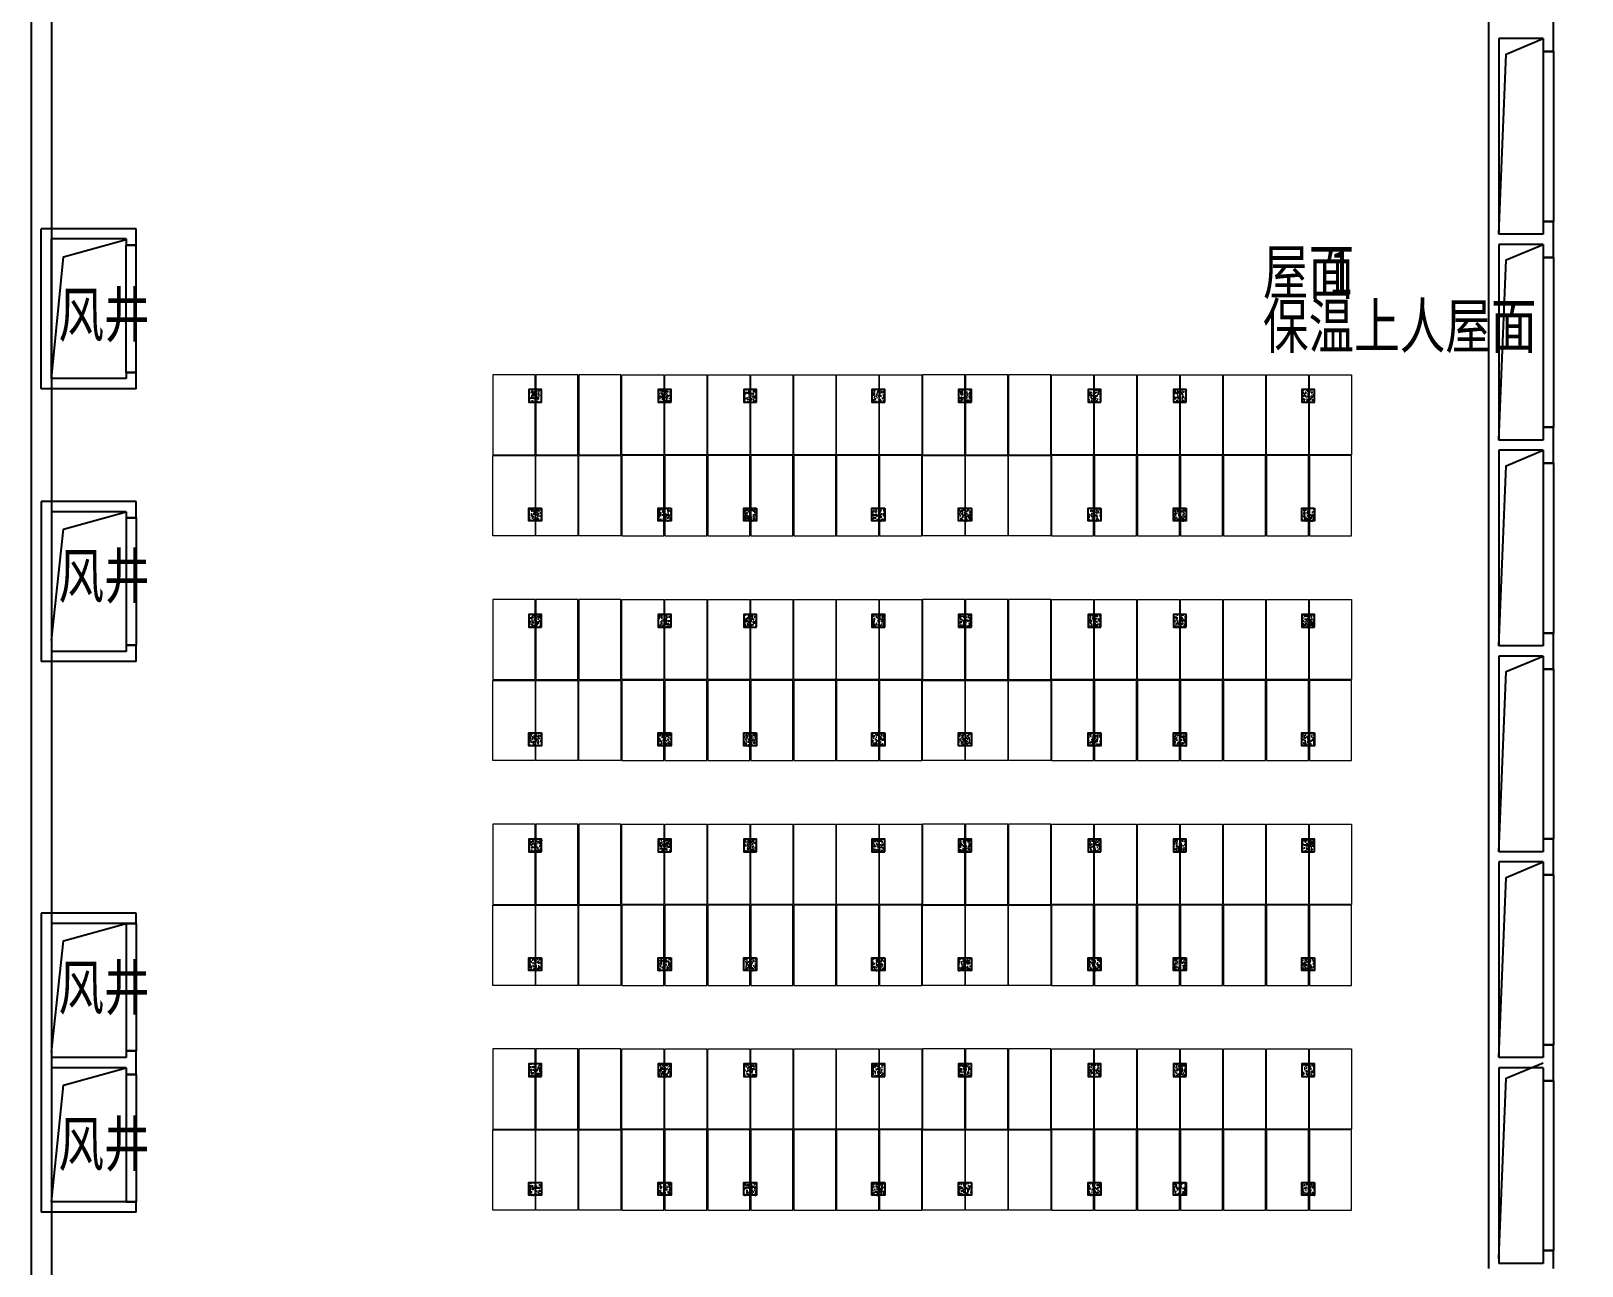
# Model space of a CAD drawing. Header units: millimetres. Extents: x -633009578 to 5705885, y -633235091 to 2571734.
# Drawn here: x 3286136 to 3322662, y 1733823 to 1762923 of the extents above; entities that cross this region are included whole.
import ezdxf

# ---------------------------------------------------------------- set-up
doc = ezdxf.new("R2010")
doc.units = ezdxf.units.MM
doc.header["$LTSCALE"] = 1000
doc.header["$MEASUREMENT"] = 0
doc.linetypes.add('DASH', pattern=[0.35, 0.25, -0.1])
doc.layers.get('0').update_dxf_attribs({"color": 9})
for name, color, linetype in [('3T_WOOD', 21, 'Continuous'), ('A-OTHER(其它)', 192, 'Continuous'), ('A-ROOF(屋顶)', 11, 'Continuous'), ('A-TEXT(房间)', 243, 'Continuous'), ('A-WALL(墙)', 255, 'Continuous'), ('A-WINDOW（窗）', 4, 'Continuous')]:
    doc.layers.add(name, color=color, linetype=linetype)
doc.styles.add('_TCH', font='simhei.ttf', dxfattribs={"width": 0.75, "bigfont": 'hztxt.shx'})

# ---------------------------------------------------------------- blocks, each defined once
blk = doc.blocks.new('3030')
h = blk.add_hatch()
h.set_pattern_fill('AR-CONC', color=256, scale=20, angle=180, style=0)
h.set_pattern_definition([(230, (0, 0), (-143.4520365201507, 12.5504269965191), [15, -165]), (175, (0, 0), (27.75026672259992, -150.4384267400024), [12, -132]), (280.4514, (-11.954336, 1.045868000000007), (-115.7018763428044, -137.8879084121907), [12.748038, -140.2284224]), (226.1842, (-2.266215559059192e-14, -40), (-213.4482097251289, 33.10380286580374), [22.5, -247.5]), (276.6356, (-17.78734900000002, -37.24133859999999), (-186.9325411097408, -194.8235741800882), [19.12205759999999, -210.3426]), (171.1841999999999, (-2.266215559059192e-14, -40), (-186.9323890267256, -194.8237201850648), [18, -198]), (201, (-20.00000000000002, -29.99999999999999), (-119.3814104236923, 80.52377813306784), [15, -165]), (145.9999999999999, (-20.00000000000002, -29.99999999999999), (-48.66306638431643, -145.0300090093706), [12, -132]), (251.4514, (-29.94844660000001, -23.28967879999998), (-168.044525716298, -64.50609934199038), [12.748038, -140.2284224]), (217.5, (0, 0), (-2.431971063458171, -66.5787707662623), [0, -130.4, 0, -134, 0, -132.5]), (187.5, (0, 0), (-52.61390748842976, -78.88234237647202), [0, -76.39999999999999, 0, -127.4, 0, -50.5]), (147.5, (44.6, -2.526830348350999e-14), (-106.7644872344818, 4.510974346876012), [0, -50, 0, -156, 0, -207]), (137.5, (64.6, -3.659938127880594e-14), (-116.6372338684773, -20.02099646646348), [0, -65, 0, -103.6, 0, -147])])
h.paths.add_polyline_path([(7589905.532891056, -2127883.896403329), (7589905.532891056, -2127584.046403329), (7590205.532891056, -2127584.046403329), (7590205.532891056, -2127883.896403329)])
blk.add_lwpolyline([(7589905.532891056, -2127883.896403329), (7589905.532891056, -2127584.046403329), (7590205.532891056, -2127584.046403329), (7590205.532891056, -2127883.896403329)], close=True)

msp = doc.modelspace()

# ---------------------------------------------------------------- linework, layer by layer
at = {"layer": '3T_WOOD', "color": 8, "lineweight": 0}
for points in [[(3297013.219101426, 1754824.652831797), (3297013.219101426, 1752935.652831797), (3298005.219101426, 1752935.652831797), (3298005.219101426, 1754824.652831797)], [(3298025.219101426, 1754824.652831797), (3298025.219101426, 1752935.652831797), (3299017.219101426, 1752935.652831797), (3299017.219101426, 1754824.652831797)], [(3299037.219101426, 1754824.652831797), (3299037.219101426, 1752935.652831797), (3300029.219101426, 1752935.652831797), (3300029.219101426, 1754824.652831797)], [(3301041.219101428, 1754824.652831797), (3301041.219101428, 1752935.652831797), (3300049.219101428, 1752935.652831797), (3300049.219101428, 1754824.652831797)], [(3302053.219101428, 1754824.652831797), (3302053.219101428, 1752935.652831797), (3301061.219101428, 1752935.652831797), (3301061.219101428, 1754824.652831797)], [(3303065.219101428, 1754824.652831797), (3303065.219101428, 1752935.652831797), (3302073.219101428, 1752935.652831797), (3302073.219101428, 1754824.652831797)], [(3304077.219101428, 1754824.652831797), (3304077.219101428, 1752935.652831797), (3303085.219101428, 1752935.652831797), (3303085.219101428, 1754824.652831797)], [(3305089.219101428, 1754824.652831797), (3305089.219101428, 1752935.652831797), (3304097.219101428, 1752935.652831797), (3304097.219101428, 1754824.652831797)], [(3306101.219101428, 1754824.652831797), (3306101.219101428, 1752935.652831797), (3305109.219101428, 1752935.652831797), (3305109.219101428, 1754824.652831797)], [(3307113.219101428, 1754824.652831797), (3307113.219101428, 1752935.652831797), (3306121.219101428, 1752935.652831797), (3306121.219101428, 1754824.652831797)], [(3307133.219101428, 1754824.652831797), (3307133.219101428, 1752935.652831797), (3308125.219101428, 1752935.652831797), (3308125.219101428, 1754824.652831797)], [(3308145.219101428, 1754824.652831797), (3308145.219101428, 1752935.652831797), (3309137.219101428, 1752935.652831797), (3309137.219101428, 1754824.652831797)], [(3309157.219101428, 1754824.652831797), (3309157.219101428, 1752935.652831797), (3310149.219101428, 1752935.652831797), (3310149.219101428, 1754824.652831797)], [(3311161.21910143, 1754824.652831797), (3311161.21910143, 1752935.652831797), (3310169.21910143, 1752935.652831797), (3310169.21910143, 1754824.652831797)], [(3312173.21910143, 1754824.652831797), (3312173.21910143, 1752935.652831797), (3311181.21910143, 1752935.652831797), (3311181.21910143, 1754824.652831797)], [(3313185.21910143, 1754824.652831797), (3313185.21910143, 1752935.652831797), (3312193.21910143, 1752935.652831797), (3312193.21910143, 1754824.652831797)], [(3314197.21910143, 1754824.652831797), (3314197.21910143, 1752935.652831797), (3313205.21910143, 1752935.652831797), (3313205.21910143, 1754824.652831797)], [(3315209.21910143, 1754824.652831797), (3315209.21910143, 1752935.652831797), (3314217.21910143, 1752935.652831797), (3314217.21910143, 1754824.652831797)], [(3316221.21910143, 1754824.652831797), (3316221.21910143, 1752935.652831797), (3315229.21910143, 1752935.652831797), (3315229.21910143, 1754824.652831797)], [(3317233.21910143, 1754824.652831797), (3317233.21910143, 1752935.652831797), (3316241.21910143, 1752935.652831797), (3316241.21910143, 1754824.652831797)], [(3297013.219101426, 1751028.652831797), (3297013.219101426, 1752917.652831797), (3298005.219101426, 1752917.652831797), (3298005.219101426, 1751028.652831797)], [(3298025.219101426, 1751028.652831797), (3298025.219101426, 1752917.652831797), (3299017.219101426, 1752917.652831797), (3299017.219101426, 1751028.652831797)], [(3299037.219101426, 1751028.652831797), (3299037.219101426, 1752917.652831797), (3300029.219101426, 1752917.652831797), (3300029.219101426, 1751028.652831797)], [(3301041.219101428, 1751028.652831797), (3301041.219101428, 1752917.652831797), (3300049.219101428, 1752917.652831797), (3300049.219101428, 1751028.652831797)], [(3302053.219101428, 1751028.652831797), (3302053.219101428, 1752917.652831797), (3301061.219101428, 1752917.652831797), (3301061.219101428, 1751028.652831797)], [(3303065.219101428, 1751028.652831797), (3303065.219101428, 1752917.652831797), (3302073.219101428, 1752917.652831797), (3302073.219101428, 1751028.652831797)], [(3304077.219101428, 1751028.652831797), (3304077.219101428, 1752917.652831797), (3303085.219101428, 1752917.652831797), (3303085.219101428, 1751028.652831797)], [(3305089.219101428, 1751028.652831797), (3305089.219101428, 1752917.652831797), (3304097.219101428, 1752917.652831797), (3304097.219101428, 1751028.652831797)], [(3306101.219101428, 1751028.652831797), (3306101.219101428, 1752917.652831797), (3305109.219101428, 1752917.652831797), (3305109.219101428, 1751028.652831797)], [(3307113.219101428, 1751028.652831797), (3307113.219101428, 1752917.652831797), (3306121.219101428, 1752917.652831797), (3306121.219101428, 1751028.652831797)], [(3307133.219101428, 1751028.652831797), (3307133.219101428, 1752917.652831797), (3308125.219101428, 1752917.652831797), (3308125.219101428, 1751028.652831797)], [(3308145.219101428, 1751028.652831797), (3308145.219101428, 1752917.652831797), (3309137.219101428, 1752917.652831797), (3309137.219101428, 1751028.652831797)], [(3309157.219101428, 1751028.652831797), (3309157.219101428, 1752917.652831797), (3310149.219101428, 1752917.652831797), (3310149.219101428, 1751028.652831797)], [(3311161.21910143, 1751028.652831797), (3311161.21910143, 1752917.652831797), (3310169.21910143, 1752917.652831797), (3310169.21910143, 1751028.652831797)], [(3312173.21910143, 1751028.652831797), (3312173.21910143, 1752917.652831797), (3311181.21910143, 1752917.652831797), (3311181.21910143, 1751028.652831797)], [(3313185.21910143, 1751028.652831797), (3313185.21910143, 1752917.652831797), (3312193.21910143, 1752917.652831797), (3312193.21910143, 1751028.652831797)], [(3314197.21910143, 1751028.652831797), (3314197.21910143, 1752917.652831797), (3313205.21910143, 1752917.652831797), (3313205.21910143, 1751028.652831797)], [(3315209.21910143, 1751028.652831797), (3315209.21910143, 1752917.652831797), (3314217.21910143, 1752917.652831797), (3314217.21910143, 1751028.652831797)], [(3316221.21910143, 1751028.652831797), (3316221.21910143, 1752917.652831797), (3315229.21910143, 1752917.652831797), (3315229.21910143, 1751028.652831797)], [(3317233.21910143, 1751028.652831797), (3317233.21910143, 1752917.652831797), (3316241.21910143, 1752917.652831797), (3316241.21910143, 1751028.652831797)], [(3297013.219101426, 1749528.652831797), (3297013.219101426, 1747639.652831797), (3298005.219101426, 1747639.652831797), (3298005.219101426, 1749528.652831797)], [(3298025.219101426, 1749528.652831797), (3298025.219101426, 1747639.652831797), (3299017.219101426, 1747639.652831797), (3299017.219101426, 1749528.652831797)], [(3299037.219101426, 1749528.652831797), (3299037.219101426, 1747639.652831797), (3300029.219101426, 1747639.652831797), (3300029.219101426, 1749528.652831797)], [(3301041.219101428, 1749528.652831797), (3301041.219101428, 1747639.652831797), (3300049.219101428, 1747639.652831797), (3300049.219101428, 1749528.652831797)], [(3302053.219101428, 1749528.652831797), (3302053.219101428, 1747639.652831797), (3301061.219101428, 1747639.652831797), (3301061.219101428, 1749528.652831797)], [(3303065.219101428, 1749528.652831797), (3303065.219101428, 1747639.652831797), (3302073.219101428, 1747639.652831797), (3302073.219101428, 1749528.652831797)], [(3304077.219101428, 1749528.652831797), (3304077.219101428, 1747639.652831797), (3303085.219101428, 1747639.652831797), (3303085.219101428, 1749528.652831797)], [(3305089.219101428, 1749528.652831797), (3305089.219101428, 1747639.652831797), (3304097.219101428, 1747639.652831797), (3304097.219101428, 1749528.652831797)], [(3306101.219101428, 1749528.652831797), (3306101.219101428, 1747639.652831797), (3305109.219101428, 1747639.652831797), (3305109.219101428, 1749528.652831797)], [(3307113.219101428, 1749528.652831797), (3307113.219101428, 1747639.652831797), (3306121.219101428, 1747639.652831797), (3306121.219101428, 1749528.652831797)], [(3307133.219101428, 1749528.652831797), (3307133.219101428, 1747639.652831797), (3308125.219101428, 1747639.652831797), (3308125.219101428, 1749528.652831797)], [(3308145.219101428, 1749528.652831797), (3308145.219101428, 1747639.652831797), (3309137.219101428, 1747639.652831797), (3309137.219101428, 1749528.652831797)], [(3309157.219101428, 1749528.652831797), (3309157.219101428, 1747639.652831797), (3310149.219101428, 1747639.652831797), (3310149.219101428, 1749528.652831797)], [(3311161.21910143, 1749528.652831797), (3311161.21910143, 1747639.652831797), (3310169.21910143, 1747639.652831797), (3310169.21910143, 1749528.652831797)], [(3312173.21910143, 1749528.652831797), (3312173.21910143, 1747639.652831797), (3311181.21910143, 1747639.652831797), (3311181.21910143, 1749528.652831797)], [(3313185.21910143, 1749528.652831797), (3313185.21910143, 1747639.652831797), (3312193.21910143, 1747639.652831797), (3312193.21910143, 1749528.652831797)], [(3314197.21910143, 1749528.652831797), (3314197.21910143, 1747639.652831797), (3313205.21910143, 1747639.652831797), (3313205.21910143, 1749528.652831797)], [(3315209.21910143, 1749528.652831797), (3315209.21910143, 1747639.652831797), (3314217.21910143, 1747639.652831797), (3314217.21910143, 1749528.652831797)], [(3316221.21910143, 1749528.652831797), (3316221.21910143, 1747639.652831797), (3315229.21910143, 1747639.652831797), (3315229.21910143, 1749528.652831797)], [(3317233.21910143, 1749528.652831797), (3317233.21910143, 1747639.652831797), (3316241.21910143, 1747639.652831797), (3316241.21910143, 1749528.652831797)], [(3297013.219101426, 1745732.652831797), (3297013.219101426, 1747621.652831797), (3298005.219101426, 1747621.652831797), (3298005.219101426, 1745732.652831797)], [(3298025.219101426, 1745732.652831797), (3298025.219101426, 1747621.652831797), (3299017.219101426, 1747621.652831797), (3299017.219101426, 1745732.652831797)], [(3299037.219101426, 1745732.652831797), (3299037.219101426, 1747621.652831797), (3300029.219101426, 1747621.652831797), (3300029.219101426, 1745732.652831797)], [(3301041.219101428, 1745732.652831797), (3301041.219101428, 1747621.652831797), (3300049.219101428, 1747621.652831797), (3300049.219101428, 1745732.652831797)], [(3302053.219101428, 1745732.652831797), (3302053.219101428, 1747621.652831797), (3301061.219101428, 1747621.652831797), (3301061.219101428, 1745732.652831797)], [(3303065.219101428, 1745732.652831797), (3303065.219101428, 1747621.652831797), (3302073.219101428, 1747621.652831797), (3302073.219101428, 1745732.652831797)], [(3304077.219101428, 1745732.652831797), (3304077.219101428, 1747621.652831797), (3303085.219101428, 1747621.652831797), (3303085.219101428, 1745732.652831797)], [(3305089.219101428, 1745732.652831797), (3305089.219101428, 1747621.652831797), (3304097.219101428, 1747621.652831797), (3304097.219101428, 1745732.652831797)], [(3306101.219101428, 1745732.652831797), (3306101.219101428, 1747621.652831797), (3305109.219101428, 1747621.652831797), (3305109.219101428, 1745732.652831797)], [(3307113.219101428, 1745732.652831797), (3307113.219101428, 1747621.652831797), (3306121.219101428, 1747621.652831797), (3306121.219101428, 1745732.652831797)], [(3307133.219101428, 1745732.652831797), (3307133.219101428, 1747621.652831797), (3308125.219101428, 1747621.652831797), (3308125.219101428, 1745732.652831797)], [(3308145.219101428, 1745732.652831797), (3308145.219101428, 1747621.652831797), (3309137.219101428, 1747621.652831797), (3309137.219101428, 1745732.652831797)], [(3309157.219101428, 1745732.652831797), (3309157.219101428, 1747621.652831797), (3310149.219101428, 1747621.652831797), (3310149.219101428, 1745732.652831797)], [(3311161.21910143, 1745732.652831797), (3311161.21910143, 1747621.652831797), (3310169.21910143, 1747621.652831797), (3310169.21910143, 1745732.652831797)], [(3312173.21910143, 1745732.652831797), (3312173.21910143, 1747621.652831797), (3311181.21910143, 1747621.652831797), (3311181.21910143, 1745732.652831797)], [(3313185.21910143, 1745732.652831797), (3313185.21910143, 1747621.652831797), (3312193.21910143, 1747621.652831797), (3312193.21910143, 1745732.652831797)], [(3314197.21910143, 1745732.652831797), (3314197.21910143, 1747621.652831797), (3313205.21910143, 1747621.652831797), (3313205.21910143, 1745732.652831797)], [(3315209.21910143, 1745732.652831797), (3315209.21910143, 1747621.652831797), (3314217.21910143, 1747621.652831797), (3314217.21910143, 1745732.652831797)], [(3316221.21910143, 1745732.652831797), (3316221.21910143, 1747621.652831797), (3315229.21910143, 1747621.652831797), (3315229.21910143, 1745732.652831797)], [(3317233.21910143, 1745732.652831797), (3317233.21910143, 1747621.652831797), (3316241.21910143, 1747621.652831797), (3316241.21910143, 1745732.652831797)], [(3297013.219101426, 1744232.652831797), (3297013.219101426, 1742343.652831797), (3298005.219101426, 1742343.652831797), (3298005.219101426, 1744232.652831797)], [(3298025.219101426, 1744232.652831797), (3298025.219101426, 1742343.652831797), (3299017.219101426, 1742343.652831797), (3299017.219101426, 1744232.652831797)], [(3299037.219101426, 1744232.652831797), (3299037.219101426, 1742343.652831797), (3300029.219101426, 1742343.652831797), (3300029.219101426, 1744232.652831797)], [(3301041.219101428, 1744232.652831797), (3301041.219101428, 1742343.652831797), (3300049.219101428, 1742343.652831797), (3300049.219101428, 1744232.652831797)], [(3302053.219101428, 1744232.652831797), (3302053.219101428, 1742343.652831797), (3301061.219101428, 1742343.652831797), (3301061.219101428, 1744232.652831797)], [(3303065.219101428, 1744232.652831797), (3303065.219101428, 1742343.652831797), (3302073.219101428, 1742343.652831797), (3302073.219101428, 1744232.652831797)], [(3304077.219101428, 1744232.652831797), (3304077.219101428, 1742343.652831797), (3303085.219101428, 1742343.652831797), (3303085.219101428, 1744232.652831797)], [(3305089.219101428, 1744232.652831797), (3305089.219101428, 1742343.652831797), (3304097.219101428, 1742343.652831797), (3304097.219101428, 1744232.652831797)], [(3306101.219101428, 1744232.652831797), (3306101.219101428, 1742343.652831797), (3305109.219101428, 1742343.652831797), (3305109.219101428, 1744232.652831797)], [(3307113.219101428, 1744232.652831797), (3307113.219101428, 1742343.652831797), (3306121.219101428, 1742343.652831797), (3306121.219101428, 1744232.652831797)], [(3307133.219101428, 1744232.652831797), (3307133.219101428, 1742343.652831797), (3308125.219101428, 1742343.652831797), (3308125.219101428, 1744232.652831797)], [(3308145.219101428, 1744232.652831797), (3308145.219101428, 1742343.652831797), (3309137.219101428, 1742343.652831797), (3309137.219101428, 1744232.652831797)], [(3309157.219101428, 1744232.652831797), (3309157.219101428, 1742343.652831797), (3310149.219101428, 1742343.652831797), (3310149.219101428, 1744232.652831797)], [(3311161.21910143, 1744232.652831797), (3311161.21910143, 1742343.652831797), (3310169.21910143, 1742343.652831797), (3310169.21910143, 1744232.652831797)], [(3312173.21910143, 1744232.652831797), (3312173.21910143, 1742343.652831797), (3311181.21910143, 1742343.652831797), (3311181.21910143, 1744232.652831797)], [(3313185.21910143, 1744232.652831797), (3313185.21910143, 1742343.652831797), (3312193.21910143, 1742343.652831797), (3312193.21910143, 1744232.652831797)], [(3314197.21910143, 1744232.652831797), (3314197.21910143, 1742343.652831797), (3313205.21910143, 1742343.652831797), (3313205.21910143, 1744232.652831797)], [(3315209.21910143, 1744232.652831797), (3315209.21910143, 1742343.652831797), (3314217.21910143, 1742343.652831797), (3314217.21910143, 1744232.652831797)], [(3316221.21910143, 1744232.652831797), (3316221.21910143, 1742343.652831797), (3315229.21910143, 1742343.652831797), (3315229.21910143, 1744232.652831797)], [(3317233.21910143, 1744232.652831797), (3317233.21910143, 1742343.652831797), (3316241.21910143, 1742343.652831797), (3316241.21910143, 1744232.652831797)], [(3297013.219101426, 1740436.652831797), (3297013.219101426, 1742325.652831797), (3298005.219101426, 1742325.652831797), (3298005.219101426, 1740436.652831797)], [(3298025.219101426, 1740436.652831797), (3298025.219101426, 1742325.652831797), (3299017.219101426, 1742325.652831797), (3299017.219101426, 1740436.652831797)], [(3299037.219101426, 1740436.652831797), (3299037.219101426, 1742325.652831797), (3300029.219101426, 1742325.652831797), (3300029.219101426, 1740436.652831797)], [(3301041.219101428, 1740436.652831797), (3301041.219101428, 1742325.652831797), (3300049.219101428, 1742325.652831797), (3300049.219101428, 1740436.652831797)], [(3302053.219101428, 1740436.652831797), (3302053.219101428, 1742325.652831797), (3301061.219101428, 1742325.652831797), (3301061.219101428, 1740436.652831797)], [(3303065.219101428, 1740436.652831797), (3303065.219101428, 1742325.652831797), (3302073.219101428, 1742325.652831797), (3302073.219101428, 1740436.652831797)], [(3304077.219101428, 1740436.652831797), (3304077.219101428, 1742325.652831797), (3303085.219101428, 1742325.652831797), (3303085.219101428, 1740436.652831797)], [(3305089.219101428, 1740436.652831797), (3305089.219101428, 1742325.652831797), (3304097.219101428, 1742325.652831797), (3304097.219101428, 1740436.652831797)], [(3306101.219101428, 1740436.652831797), (3306101.219101428, 1742325.652831797), (3305109.219101428, 1742325.652831797), (3305109.219101428, 1740436.652831797)], [(3307113.219101428, 1740436.652831797), (3307113.219101428, 1742325.652831797), (3306121.219101428, 1742325.652831797), (3306121.219101428, 1740436.652831797)], [(3307133.219101428, 1740436.652831797), (3307133.219101428, 1742325.652831797), (3308125.219101428, 1742325.652831797), (3308125.219101428, 1740436.652831797)], [(3308145.219101428, 1740436.652831797), (3308145.219101428, 1742325.652831797), (3309137.219101428, 1742325.652831797), (3309137.219101428, 1740436.652831797)], [(3309157.219101428, 1740436.652831797), (3309157.219101428, 1742325.652831797), (3310149.219101428, 1742325.652831797), (3310149.219101428, 1740436.652831797)], [(3311161.21910143, 1740436.652831797), (3311161.21910143, 1742325.652831797), (3310169.21910143, 1742325.652831797), (3310169.21910143, 1740436.652831797)], [(3312173.21910143, 1740436.652831797), (3312173.21910143, 1742325.652831797), (3311181.21910143, 1742325.652831797), (3311181.21910143, 1740436.652831797)], [(3313185.21910143, 1740436.652831797), (3313185.21910143, 1742325.652831797), (3312193.21910143, 1742325.652831797), (3312193.21910143, 1740436.652831797)], [(3314197.21910143, 1740436.652831797), (3314197.21910143, 1742325.652831797), (3313205.21910143, 1742325.652831797), (3313205.21910143, 1740436.652831797)], [(3315209.21910143, 1740436.652831797), (3315209.21910143, 1742325.652831797), (3314217.21910143, 1742325.652831797), (3314217.21910143, 1740436.652831797)], [(3316221.21910143, 1740436.652831797), (3316221.21910143, 1742325.652831797), (3315229.21910143, 1742325.652831797), (3315229.21910143, 1740436.652831797)], [(3317233.21910143, 1740436.652831797), (3317233.21910143, 1742325.652831797), (3316241.21910143, 1742325.652831797), (3316241.21910143, 1740436.652831797)], [(3297013.219101426, 1738936.652831797), (3297013.219101426, 1737047.652831797), (3298005.219101426, 1737047.652831797), (3298005.219101426, 1738936.652831797)], [(3298025.219101426, 1738936.652831797), (3298025.219101426, 1737047.652831797), (3299017.219101426, 1737047.652831797), (3299017.219101426, 1738936.652831797)], [(3299037.219101426, 1738936.652831797), (3299037.219101426, 1737047.652831797), (3300029.219101426, 1737047.652831797), (3300029.219101426, 1738936.652831797)], [(3301041.219101428, 1738936.652831797), (3301041.219101428, 1737047.652831797), (3300049.219101428, 1737047.652831797), (3300049.219101428, 1738936.652831797)], [(3302053.219101428, 1738936.652831797), (3302053.219101428, 1737047.652831797), (3301061.219101428, 1737047.652831797), (3301061.219101428, 1738936.652831797)], [(3303065.219101428, 1738936.652831797), (3303065.219101428, 1737047.652831797), (3302073.219101428, 1737047.652831797), (3302073.219101428, 1738936.652831797)], [(3304077.219101428, 1738936.652831797), (3304077.219101428, 1737047.652831797), (3303085.219101428, 1737047.652831797), (3303085.219101428, 1738936.652831797)], [(3305089.219101428, 1738936.652831797), (3305089.219101428, 1737047.652831797), (3304097.219101428, 1737047.652831797), (3304097.219101428, 1738936.652831797)], [(3306101.219101428, 1738936.652831797), (3306101.219101428, 1737047.652831797), (3305109.219101428, 1737047.652831797), (3305109.219101428, 1738936.652831797)], [(3307113.219101428, 1738936.652831797), (3307113.219101428, 1737047.652831797), (3306121.219101428, 1737047.652831797), (3306121.219101428, 1738936.652831797)], [(3307133.219101428, 1738936.652831797), (3307133.219101428, 1737047.652831797), (3308125.219101428, 1737047.652831797), (3308125.219101428, 1738936.652831797)], [(3308145.219101428, 1738936.652831797), (3308145.219101428, 1737047.652831797), (3309137.219101428, 1737047.652831797), (3309137.219101428, 1738936.652831797)], [(3309157.219101428, 1738936.652831797), (3309157.219101428, 1737047.652831797), (3310149.219101428, 1737047.652831797), (3310149.219101428, 1738936.652831797)], [(3311161.21910143, 1738936.652831797), (3311161.21910143, 1737047.652831797), (3310169.21910143, 1737047.652831797), (3310169.21910143, 1738936.652831797)], [(3312173.21910143, 1738936.652831797), (3312173.21910143, 1737047.652831797), (3311181.21910143, 1737047.652831797), (3311181.21910143, 1738936.652831797)], [(3313185.21910143, 1738936.652831797), (3313185.21910143, 1737047.652831797), (3312193.21910143, 1737047.652831797), (3312193.21910143, 1738936.652831797)], [(3314197.21910143, 1738936.652831797), (3314197.21910143, 1737047.652831797), (3313205.21910143, 1737047.652831797), (3313205.21910143, 1738936.652831797)], [(3315209.21910143, 1738936.652831797), (3315209.21910143, 1737047.652831797), (3314217.21910143, 1737047.652831797), (3314217.21910143, 1738936.652831797)], [(3316221.21910143, 1738936.652831797), (3316221.21910143, 1737047.652831797), (3315229.21910143, 1737047.652831797), (3315229.21910143, 1738936.652831797)], [(3317233.21910143, 1738936.652831797), (3317233.21910143, 1737047.652831797), (3316241.21910143, 1737047.652831797), (3316241.21910143, 1738936.652831797)], [(3297013.219101426, 1735140.652831797), (3297013.219101426, 1737029.652831797), (3298005.219101426, 1737029.652831797), (3298005.219101426, 1735140.652831797)], [(3298025.219101426, 1735140.652831797), (3298025.219101426, 1737029.652831797), (3299017.219101426, 1737029.652831797), (3299017.219101426, 1735140.652831797)], [(3299037.219101426, 1735140.652831797), (3299037.219101426, 1737029.652831797), (3300029.219101426, 1737029.652831797), (3300029.219101426, 1735140.652831797)], [(3301041.219101428, 1735140.652831797), (3301041.219101428, 1737029.652831797), (3300049.219101428, 1737029.652831797), (3300049.219101428, 1735140.652831797)], [(3302053.219101428, 1735140.652831797), (3302053.219101428, 1737029.652831797), (3301061.219101428, 1737029.652831797), (3301061.219101428, 1735140.652831797)], [(3303065.219101428, 1735140.652831797), (3303065.219101428, 1737029.652831797), (3302073.219101428, 1737029.652831797), (3302073.219101428, 1735140.652831797)], [(3304077.219101428, 1735140.652831797), (3304077.219101428, 1737029.652831797), (3303085.219101428, 1737029.652831797), (3303085.219101428, 1735140.652831797)], [(3305089.219101428, 1735140.652831797), (3305089.219101428, 1737029.652831797), (3304097.219101428, 1737029.652831797), (3304097.219101428, 1735140.652831797)], [(3306101.219101428, 1735140.652831797), (3306101.219101428, 1737029.652831797), (3305109.219101428, 1737029.652831797), (3305109.219101428, 1735140.652831797)], [(3307113.219101428, 1735140.652831797), (3307113.219101428, 1737029.652831797), (3306121.219101428, 1737029.652831797), (3306121.219101428, 1735140.652831797)], [(3307133.219101428, 1735140.652831797), (3307133.219101428, 1737029.652831797), (3308125.219101428, 1737029.652831797), (3308125.219101428, 1735140.652831797)], [(3308145.219101428, 1735140.652831797), (3308145.219101428, 1737029.652831797), (3309137.219101428, 1737029.652831797), (3309137.219101428, 1735140.652831797)], [(3309157.219101428, 1735140.652831797), (3309157.219101428, 1737029.652831797), (3310149.219101428, 1737029.652831797), (3310149.219101428, 1735140.652831797)], [(3311161.21910143, 1735140.652831797), (3311161.21910143, 1737029.652831797), (3310169.21910143, 1737029.652831797), (3310169.21910143, 1735140.652831797)], [(3312173.21910143, 1735140.652831797), (3312173.21910143, 1737029.652831797), (3311181.21910143, 1737029.652831797), (3311181.21910143, 1735140.652831797)], [(3313185.21910143, 1735140.652831797), (3313185.21910143, 1737029.652831797), (3312193.21910143, 1737029.652831797), (3312193.21910143, 1735140.652831797)], [(3314197.21910143, 1735140.652831797), (3314197.21910143, 1737029.652831797), (3313205.21910143, 1737029.652831797), (3313205.21910143, 1735140.652831797)], [(3315209.21910143, 1735140.652831797), (3315209.21910143, 1737029.652831797), (3314217.21910143, 1737029.652831797), (3314217.21910143, 1735140.652831797)], [(3316221.21910143, 1735140.652831797), (3316221.21910143, 1737029.652831797), (3315229.21910143, 1737029.652831797), (3315229.21910143, 1735140.652831797)], [(3317233.21910143, 1735140.652831797), (3317233.21910143, 1737029.652831797), (3316241.21910143, 1737029.652831797), (3316241.21910143, 1735140.652831797)]]:
    msp.add_lwpolyline(points, close=True, dxfattribs=at)
at = {"layer": 'A-OTHER(其它)'}
for points in [[(3320701.003927635, 1758133.499999907), (3320877.956314872, 1762378.407468374), (3321751.003927585, 1762743.499999908)], [(3286615.998421444, 1754733.499999623), (3286901.928721741, 1757603.651795939), (3288375.998421529, 1758013.499999892)], [(3320701.003927655, 1753283.499999907), (3320877.956314892, 1757528.407468374), (3321751.003927604, 1757893.499999908)], [(3320701.003927656, 1748433.499999907), (3320877.956314893, 1752678.407468374), (3321751.003927606, 1753043.499999908)], [(3286615.998421444, 1748563.499999924), (3286901.928721741, 1751183.65179595), (3288375.998421529, 1751593.499999903)], [(3320701.00392759, 1743583.499999907), (3320877.956314827, 1747828.407468374), (3321751.00392754, 1748193.499999908)], [(3320701.003927661, 1738733.499999907), (3320877.956314898, 1742978.407468374), (3321751.003927611, 1743343.499999908)], [(3286616.003927588, 1738863.499999924), (3286901.934227885, 1741483.65179595), (3288376.003927673, 1741893.499999903)], [(3286616.003927596, 1735333.499999799), (3286901.934227427, 1738083.651795981), (3288376.003927216, 1738493.499999933)], [(3320701.003927653, 1734003.499999938), (3320877.95631489, 1738248.407468405), (3321751.003927602, 1738613.499999938)]]:
    msp.add_lwpolyline(points, dxfattribs=at)
at = {"layer": 'A-ROOF(屋顶)'}
for points in [[(3286135.998966263, 1777163.499999938), (3286135.99860634, 1738613.499999938)], [(3286615.998966263, 1764193.499999937), (3286615.998966263, 1738613.499999938)], [(3286135.998433022, 1738613.499999938), (3286135.998421478, 1718813.499999938), (3353175.999055799, 1718813.499999938)], [(3286616.003135218, 1738613.499999938), (3286616.004839021, 1718813.499999938)]]:
    msp.add_lwpolyline(points, dxfattribs=at)
at = {"layer": 'A-WALL(墙)'}
for p, q in [((3320461.003927622, 1767713.499999938), (3320461.003927622, 1762863.499999938)), ((3321991.003927622, 1762863.499999938), (3321991.003927635, 1763288.500000004)), ((3320461.003927622, 1762863.499999938), (3320461.003927622, 1758013.499999938)), ((3320701.003927635, 1762743.499999907), (3320701.003927635, 1758133.499999907)), ((3321751.00392759, 1762743.499999908), (3320701.003927635, 1762743.499999907)), ((3321751.00392759, 1762743.499999908), (3321751.003927599, 1762438.500000004)), ((3321991.003927641, 1762438.500000004), (3321991.003927622, 1762863.499999938)), ((3321751.003927599, 1762438.500000004), (3321991.003927641, 1762438.500000004)), ((3321991.003927641, 1758438.500000004), (3321751.003927599, 1758438.500000004)), ((3321751.003927599, 1758438.500000004), (3321751.00392759, 1758133.499999908)), ((3321991.003927622, 1758013.499999938), (3321991.003927641, 1758438.500000004)), ((3286375.99842146, 1754493.499999808), (3286375.99842146, 1758263.499999874)), ((3288615.998421516, 1758263.499999873), (3286375.99842146, 1758263.499999874)), ((3286615.998421529, 1754733.499999927), (3286615.998421529, 1758023.499999876)), ((3288375.998421519, 1758023.499999876), (3286615.998421529, 1758023.499999876)), ((3288375.998421519, 1758023.499999876), (3288375.998421457, 1757878.500000004)), ((3288615.998421474, 1757878.500000004), (3288615.998421516, 1758263.499999873)), ((3320461.003927622, 1758013.499999938), (3320461.003927622, 1753163.499999938)), ((3321751.00392759, 1758133.499999908), (3320701.003927635, 1758133.499999907)), ((3321991.003927594, 1757588.500000004), (3321991.003927622, 1758013.499999938)), ((3288375.998421457, 1757878.500000004), (3288615.998421474, 1757878.500000004)), ((3320701.00392765, 1757893.499999907), (3320701.00392765, 1753283.499999907)), ((3321751.003927644, 1757893.499999908), (3320701.00392765, 1757893.499999907)), ((3321751.003927644, 1757893.499999908), (3321751.00392765, 1757588.500000004)), ((3321751.00392765, 1757588.500000004), (3321991.003927594, 1757588.500000004)), ((3288375.998421519, 1754733.499999927), (3286615.998421529, 1754733.499999927)), ((3288615.998421474, 1754878.49999975), (3288375.998421457, 1754878.49999975)), ((3288375.998421457, 1754878.49999975), (3288375.998421519, 1754733.499999927)), ((3288615.998421515, 1754493.499999808), (3288615.998421474, 1754878.49999975)), ((3288615.998421515, 1754493.499999808), (3286375.99842146, 1754493.499999808)), ((3321751.003927644, 1753283.499999908), (3320701.00392765, 1753283.499999907)), ((3321991.003927594, 1753588.500000004), (3321751.003927651, 1753588.500000004)), ((3321751.003927651, 1753588.500000004), (3321751.003927644, 1753283.499999908)), ((3321991.003927622, 1753163.499999938), (3321991.003927594, 1753588.500000004)), ((3320461.003927622, 1753163.499999938), (3320461.003927622, 1748313.499999938)), ((3320701.003927635, 1753043.499999907), (3320701.003927635, 1748433.499999907)), ((3321751.00392759, 1753043.499999908), (3320701.003927635, 1753043.499999907)), ((3321751.00392759, 1753043.499999908), (3321751.003927599, 1752738.49999975)), ((3321991.003927641, 1752738.49999975), (3321991.003927622, 1753163.499999938)), ((3321751.003927599, 1752738.49999975), (3321991.003927641, 1752738.49999975)), ((3286375.998421457, 1751833.499999842), (3286375.998421457, 1748063.499999846)), ((3288615.998421512, 1751833.499999842), (3286375.998421457, 1751833.499999842)), ((3288615.998421494, 1751448.49999975), (3288615.998421512, 1751833.499999842)), ((3286615.998421457, 1751593.499999967), (3286615.998421457, 1748303.499999844)), ((3288375.998421515, 1751593.499999967), (3286615.998421457, 1751593.499999967)), ((3288375.998421515, 1751593.499999967), (3288375.998421509, 1751448.49999975)), ((3288375.998421509, 1751448.49999975), (3288615.998421494, 1751448.49999975)), ((3321991.003927641, 1748738.500000004), (3321751.003927599, 1748738.500000004)), ((3321751.003927599, 1748738.500000004), (3321751.00392759, 1748433.499999908)), ((3321991.003927622, 1748313.499999938), (3321991.003927641, 1748738.500000004)), ((3288375.998421515, 1748303.499999844), (3286615.998421457, 1748303.499999844)), ((3288615.998421495, 1748448.500000004), (3288375.998421509, 1748448.500000004)), ((3288375.998421509, 1748448.500000004), (3288375.998421515, 1748303.499999844)), ((3288615.998421513, 1748063.499999846), (3288615.998421495, 1748448.500000004)), ((3320461.003927622, 1748313.499999938), (3320461.003927622, 1743463.499999938)), ((3321751.00392759, 1748433.499999908), (3320701.003927635, 1748433.499999907)), ((3320701.00392759, 1748193.499999907), (3320701.00392759, 1743583.499999907)), ((3321751.003927641, 1748193.499999908), (3320701.00392759, 1748193.499999907)), ((3321751.003927641, 1748193.499999908), (3321751.003927652, 1747888.500000004)), ((3321991.00392759, 1747888.500000004), (3321991.003927622, 1748313.499999938)), ((3288615.998421513, 1748063.499999846), (3286375.998421457, 1748063.499999846)), ((3321751.003927652, 1747888.500000004), (3321991.00392759, 1747888.500000004)), ((3321991.00392759, 1743888.500000004), (3321751.003927652, 1743888.500000004)), ((3321751.003927652, 1743888.500000004), (3321751.003927641, 1743583.499999908)), ((3321991.003927622, 1743463.499999938), (3321991.00392759, 1743888.500000004)), ((3320461.003927622, 1743463.499999938), (3320461.003927622, 1738613.499999938)), ((3321751.003927641, 1743583.499999908), (3320701.00392759, 1743583.499999907)), ((3321991.00392764, 1743038.49999975), (3321991.003927622, 1743463.499999938)), ((3320701.00392764, 1743343.499999907), (3320701.00392764, 1738733.499999907)), ((3321751.00392764, 1743343.499999908), (3320701.00392764, 1743343.499999907)), ((3321751.00392764, 1743343.499999908), (3321751.003927651, 1743038.49999975)), ((3321751.003927651, 1743038.49999975), (3321991.00392764, 1743038.49999975)), ((3286376.003927675, 1742133.499999966), (3286376.003927622, 1738613.499999896)), ((3288616.003927645, 1742133.499999966), (3286376.003927675, 1742133.499999966)), ((3288616.003927637, 1741893.500000004), (3288616.003927645, 1742133.499999966)), ((3286616.003927606, 1741893.499999969), (3286616.003927606, 1738733.499999933)), ((3288376.003927643, 1741893.499999969), (3286616.003927606, 1741893.499999969)), ((3288376.003927643, 1741893.499999969), (3288616.003927637, 1741893.500000004)), ((3321991.00392764, 1739038.500000004), (3321751.003927651, 1739038.500000004)), ((3321751.003927651, 1739038.500000004), (3321751.00392764, 1738733.499999908)), ((3321991.003927622, 1738613.499999938), (3321991.00392764, 1739038.500000004)), ((3288376.003927643, 1738733.499999933), (3286616.003927606, 1738733.499999933)), ((3288616.003927639, 1738893.49999975), (3288376.003927641, 1738893.49999975)), ((3288376.003927641, 1738893.49999975), (3288376.003927643, 1738733.499999933)), ((3288616.003927648, 1738613.499999918), (3288616.003927639, 1738893.49999975)), ((3321751.00392764, 1738733.499999908), (3320701.00392764, 1738733.499999907)), ((3286376.003927622, 1738613.499999896), (3286376.003927567, 1735093.499999937)), ((3286616.003927638, 1738493.499999936), (3286616.003927639, 1735333.499999811)), ((3288376.003927685, 1738493.499999936), (3286616.003927638, 1738493.499999936)), ((3288376.003927685, 1738493.499999936), (3288376.003927683, 1738333.500000004)), ((3288376.003927683, 1738333.500000004), (3288616.003927681, 1738333.500000004)), ((3288616.003927681, 1738333.500000004), (3288616.003927648, 1738613.499999918)), ((3320461.003927622, 1738613.499999938), (3320461.003927622, 1733763.499999938)), ((3320701.003927641, 1738493.499999907), (3320701.003927641, 1733883.499999907)), ((3321751.00392759, 1738493.499999908), (3320701.003927641, 1738493.499999907)), ((3321751.00392759, 1738493.499999908), (3321751.003927599, 1738188.49999975)), ((3321991.003927641, 1738188.49999975), (3321991.003927622, 1738613.499999938)), ((3321751.003927599, 1738188.49999975), (3321991.003927641, 1738188.49999975)), ((3288616.003927612, 1735093.499999937), (3286376.003927567, 1735093.499999937)), ((3288376.003927685, 1735333.499999811), (3286616.003927639, 1735333.499999811)), ((3288616.00392765, 1735333.500000004), (3288376.003927683, 1735333.500000004)), ((3288616.003927612, 1735093.499999937), (3288616.00392765, 1735333.500000004)), ((3321991.003927641, 1734188.500000004), (3321751.003927599, 1734188.500000004)), ((3321751.003927599, 1734188.500000004), (3321751.00392759, 1733883.499999908)), ((3321991.003927622, 1733763.499999938), (3321991.003927641, 1734188.500000004)), ((3321751.00392759, 1733883.499999908), (3320701.003927641, 1733883.499999907))]:
    msp.add_line(p, q, dxfattribs=at)
at = {"layer": 'A-WINDOW（窗）', "linetype": 'DASH'}
for p, q in [((3321991.003927622, 1762438.499999938), (3321751.003927622, 1762438.499999938)), ((3321751.003927622, 1758438.499999938), (3321991.003927622, 1758438.499999938)), ((3288615.998421504, 1757878.499999901), (3288375.998421504, 1757878.499999901)), ((3321991.003927622, 1757588.499999938), (3321751.003927622, 1757588.499999938)), ((3288375.998421504, 1754878.499999901), (3288615.998421504, 1754878.499999901)), ((3321751.003927622, 1753588.499999938), (3321991.003927622, 1753588.499999938)), ((3321991.003927622, 1752738.499999938), (3321751.003927622, 1752738.499999938)), ((3288615.998421503, 1751448.499999906), (3288375.998421503, 1751448.499999906)), ((3321751.003927622, 1748738.499999938), (3321991.003927622, 1748738.499999938)), ((3288375.998421503, 1748448.499999906), (3288615.998421503, 1748448.499999906)), ((3321991.003927622, 1747888.499999908), (3321751.003927622, 1747888.499999908)), ((3321751.003927622, 1743888.499999908), (3321991.003927622, 1743888.499999908)), ((3321991.003927622, 1743038.499999908), (3321751.003927622, 1743038.499999908)), ((3288616.003927647, 1741893.499999841), (3288376.003927647, 1741893.499999841)), ((3321751.003927622, 1739038.499999908), (3321991.003927622, 1739038.499999908)), ((3288376.003927647, 1738893.499999841), (3288616.003927647, 1738893.499999841)), ((3288616.003927648, 1738333.499999995), (3288376.003927648, 1738333.499999995)), ((3321991.003927622, 1738188.499999938), (3321751.003927622, 1738188.499999938)), ((3288376.003927648, 1735333.499999995), (3288616.003927648, 1735333.499999995)), ((3321751.003927622, 1734188.499999938), (3321991.003927622, 1734188.499999938))]:
    msp.add_line(p, q, dxfattribs=at)
at = {"layer": 'A-WINDOW（窗）'}
for p, q in [((3321751.003927622, 1762438.499999938), (3321751.003927622, 1758438.499999938)), ((3321991.003927622, 1762438.499999938), (3321991.003927622, 1758438.499999938)), ((3288375.998421504, 1754878.499999901), (3288375.998421504, 1757878.499999901)), ((3288615.998421504, 1754878.499999901), (3288615.998421504, 1757878.499999901)), ((3321751.003927622, 1757588.499999938), (3321751.003927622, 1753588.499999938)), ((3321991.003927622, 1757588.499999938), (3321991.003927622, 1753588.499999938)), ((3321751.003927622, 1752738.499999938), (3321751.003927622, 1748738.499999938)), ((3321991.003927622, 1752738.499999938), (3321991.003927622, 1748738.499999938)), ((3288375.998421503, 1751448.499999906), (3288375.998421503, 1748448.499999906)), ((3288615.998421503, 1751448.499999906), (3288615.998421503, 1748448.499999906)), ((3321751.003927622, 1747888.499999908), (3321751.003927622, 1743888.499999908)), ((3321991.003927622, 1747888.499999908), (3321991.003927622, 1743888.499999908)), ((3321751.003927622, 1743038.499999908), (3321751.003927622, 1739038.499999908)), ((3321991.003927622, 1743038.499999908), (3321991.003927622, 1739038.499999908)), ((3288376.003927647, 1741893.499999841), (3288376.003927647, 1738893.499999841)), ((3288616.003927647, 1741893.499999841), (3288616.003927647, 1738893.499999841)), ((3288376.003927648, 1738333.499999995), (3288376.003927648, 1735333.499999995)), ((3288616.003927648, 1738333.499999995), (3288616.003927648, 1735333.499999995)), ((3321751.003927622, 1738188.499999938), (3321751.003927622, 1734188.499999938)), ((3321991.003927622, 1738188.499999938), (3321991.003927622, 1734188.499999938))]:
    msp.add_line(p, q, dxfattribs=at)

# ---------------------------------------------------------------- block references
at = {"layer": '3T_WOOD', "color": 8, "xscale": -1}
for p in [(10888067.00435707, 3882058.413947882), (10891114.83080169, 3882058.413947882), (10893127.87711017, 3882058.413947882), (10896147.00435707, 3882058.413947882), (10898187.00435707, 3882058.413947882), (10901234.83080169, 3882058.413947882), (10903247.87711017, 3882058.413947882), (10906267.00435707, 3882058.413947882), (10888067.00435707, 3876762.413947882), (10891114.83080169, 3876762.413947882), (10893127.87711017, 3876762.413947882), (10896147.00435707, 3876762.413947882), (10898187.00435707, 3876762.413947882), (10901234.83080169, 3876762.413947882), (10903247.87711017, 3876762.413947882), (10906267.00435707, 3876762.413947882), (10888067.00435707, 3871466.413947882), (10891114.83080169, 3871466.413947882), (10893127.87711017, 3871466.413947882), (10896147.00435707, 3871466.413947882), (10898187.00435707, 3871466.413947882), (10901234.83080169, 3871466.413947882), (10903247.87711017, 3871466.413947882), (10906267.00435707, 3871466.413947882), (10888067.00435707, 3866170.413947882), (10891114.83080169, 3866170.413947882), (10893127.87711017, 3866170.413947882), (10896147.00435707, 3866170.413947882), (10898187.00435707, 3866170.413947882), (10901234.83080169, 3866170.413947882), (10903247.87711017, 3866170.413947882), (10906267.00435707, 3866170.413947882)]:
    msp.add_blockref('3030', p, dxfattribs=at)
at = {"layer": '3T_WOOD', "color": 8, "rotation": 180}
for p in [(10888067.00435707, -376205.1082834583), (10891114.83080169, -376205.1082834583), (10893127.87711017, -376205.1082834583), (10896147.00435707, -376205.1082834583), (10898187.00435707, -376205.1082834583), (10901234.83080169, -376205.1082834583), (10903247.87711017, -376205.1082834583), (10906267.00435707, -376205.1082834583), (10888067.00435707, -381501.1082834583), (10891114.83080169, -381501.1082834583), (10893127.87711017, -381501.1082834583), (10896147.00435707, -381501.1082834583), (10898187.00435707, -381501.1082834583), (10901234.83080169, -381501.1082834583), (10903247.87711017, -381501.1082834583), (10906267.00435707, -381501.1082834583), (10888067.00435707, -386797.1082834583), (10891114.83080169, -386797.1082834583), (10893127.87711017, -386797.1082834583), (10896147.00435707, -386797.1082834583), (10898187.00435707, -386797.1082834583), (10901234.83080169, -386797.1082834583), (10903247.87711017, -386797.1082834583), (10906267.00435707, -386797.1082834583), (10888067.00435707, -392093.1082834583), (10891114.83080169, -392093.1082834583), (10893127.87711017, -392093.1082834583), (10896147.00435707, -392093.1082834583), (10898187.00435707, -392093.1082834583), (10901234.83080169, -392093.1082834583), (10903247.87711017, -392093.1082834583), (10906267.00435707, -392093.1082834583)]:
    msp.add_blockref('3030', p, dxfattribs=at)

# ---------------------------------------------------------------- texts
at = {"layer": 'A-TEXT(房间)', "style": '_TCH', "width": 0.75}
for s, p in [('屋面', (3315148.634678127, 1756722.105204504)), ('1', (3316723.634678127, 1756722.105204504)), ('风井', (3286781.02220623, 1755714.954291597)), ('保温上人屋面', (3315148.634678127, 1755449.821368672)), ('风井', (3286781.02220623, 1749562.045708133)), ('风井', (3286781.027712374, 1739862.045708133)), ('风井', (3286781.027712374, 1736175.558937309))]:
    msp.add_text(s, height=1050, dxfattribs=at).set_placement(p)

doc.saveas('drawing.dxf')
